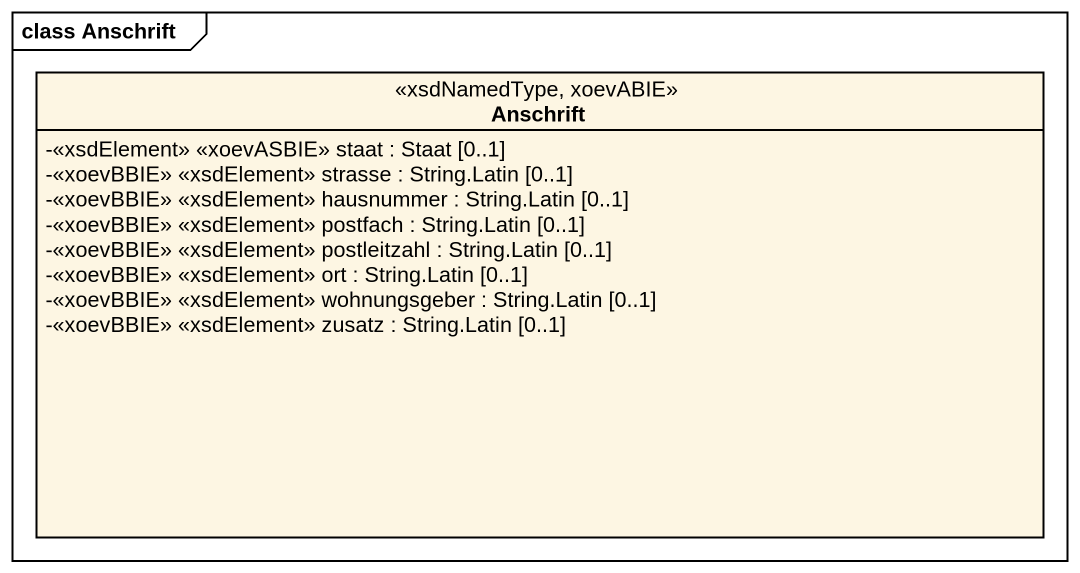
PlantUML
@startuml
mainframe class Anschrift
hide circle
hide empty members
skinparam classAttributeIconSize 0
class Anschrift <<xsdNamedType, xoevABIE>> {
  -<<xsdElement>> <<xoevASBIE>> staat : Staat [0..1]
  -<<xoevBBIE>> <<xsdElement>> strasse : String.Latin [0..1]
  -<<xoevBBIE>> <<xsdElement>> hausnummer : String.Latin [0..1]
  -<<xoevBBIE>> <<xsdElement>> postfach : String.Latin [0..1]
  -<<xoevBBIE>> <<xsdElement>> postleitzahl : String.Latin [0..1]
  -<<xoevBBIE>> <<xsdElement>> ort : String.Latin [0..1]
  -<<xoevBBIE>> <<xsdElement>> wohnungsgeber : String.Latin [0..1]
  -<<xoevBBIE>> <<xsdElement>> zusatz : String.Latin [0..1]
}
@enduml
